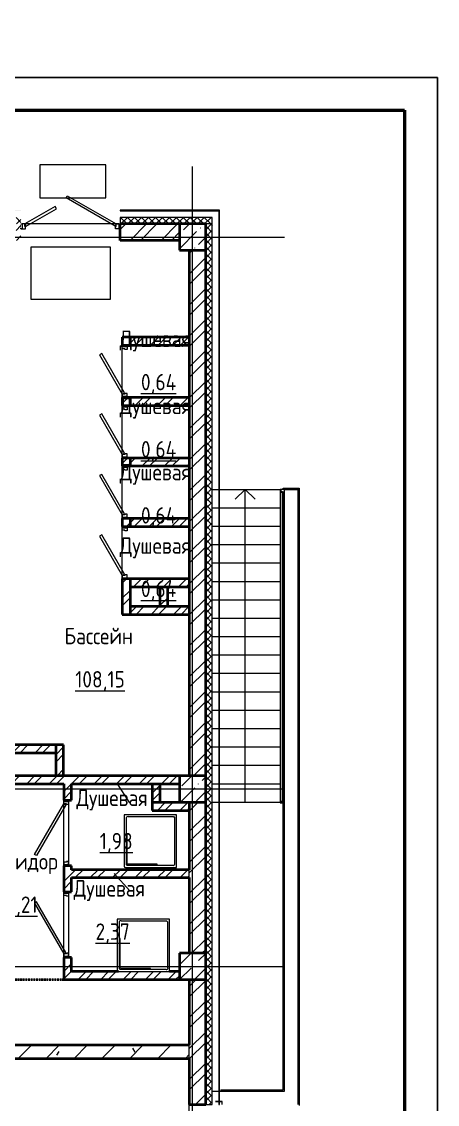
# Model space of a CAD drawing. Header units: millimetres. Extents: x 0 to 351840, y -132678 to 32417.
# Drawn here: x 344483 to 350807, y -34288 to -17809 of the extents above; entities that cross this region are included whole.
import ezdxf

# ---------------------------------------------------------------- set-up
doc = ezdxf.new("R2010")
doc.units = ezdxf.units.MM
for name, pattern in [('BI_линия_сетки', [25, 20, -2.5, 0, -2.5]), ('BI_невидимые', [5, 3, -2]), ('BI_штриховая_ш3_п1_5', [4.5, 3, -1.5])]:
    doc.linetypes.add(name, pattern=pattern)
for name, color, linetype, lineweight in [('KPSP-Рамка', 7, 'Continuous', 70), ('Двери', 7, 'Continuous', 18), ('Лестницы', 7, 'Continuous', 18), ('Марки помещений', 7, 'Continuous', 20), ('Несущие колонны', 7, 'Continuous', 18), ('Ограждение', 7, 'Continuous', 9), ('Оси', 7, 'Continuous', 9), ('Перекрытие', 7, 'Continuous', 18), ('Сантехника', 7, 'Continuous', 9), ('Стены внутренние', 7, 'Continuous', 18), ('Стены наружные', 7, 'Continuous', 18), ('Стены несущие', 7, 'Continuous', 18), ('Стены отделка', 7, 'Continuous', 18), ('Стены штриховка', 7, 'Continuous', 18), ('Стрелки вверх', 7, 'Continuous', 9)]:
    doc.layers.add(name, color=color, linetype=linetype, lineweight=lineweight)
doc.layers.add('Линии разделители', color=4, linetype='BI_штриховая_ш3_п1_5', lineweight=40, true_color=0x00ffff)
doc.styles.add('GOST Common_1', font='GOST Common.ttf', dxfattribs={"width": 0.9, "height": 250})
pattern_1 = [(45, (2e-10, 1e-10), (-235.7317, 235.7317), []), (45, (157.15, 1e-10), (-235.7317, 235.7317), [])]
pattern_2 = [(45, (2e-10, 1e-10), (-171.0739, 171.0739), []), (45, (114.05, 1e-10), (-171.0739, 171.0739), [])]
pattern_3 = [(45, (2e-10, 1e-10), (-53.03301, 53.03301), []), (135, (2e-10, 1e-10), (-53.03301, -53.03301), [])]

# ---------------------------------------------------------------- blocks, each defined once
blk = doc.blocks.new('*U84')
at = {"color": 7, "linetype": 'ByBlock', "lineweight": 25}
blk.add_lwpolyline([(594, 420), (594, 0), (0, 0), (0, 420)], close=True, dxfattribs=at)
at = {"color": 0, "linetype": 'ByBlock', "lineweight": 50}
blk.add_lwpolyline([(589, 415), (589, 5), (20, 5), (20, 415)], close=True, dxfattribs=at)
blk = doc.blocks.new('_временные_конструкции_колонны_монолитные_прямоугольная - _временная_конструкция_колонна_400x400-V27-01 Этаж__0_000___Отделочный_')
at = {"layer": 'Несущие колонны', "lineweight": 9}
h = blk.add_hatch(dxfattribs=at)
h.set_pattern_fill('FP_29', color=9, style=0, pattern_type=2)
h.set_pattern_definition([(45, (-47650, -19900), (84.19025, 308.69666), [396.875, -79.375, 3.353, -76.022])])
h.paths.add_polyline_path([(200, -200), (200, 200), (-200, 200), (-200, -200)])
at = {"layer": 'Несущие колонны', "color": 9, "lineweight": 40}
for p, q in [((200, 200), (-200, 200)), ((-200, 200), (-200, -200)), ((200, -200), (200, 200)), ((-200, -200), (200, -200))]:
    blk.add_line(p, q, dxfattribs=at)
blk = doc.blocks.new('_временные_конструкции_колонны_монолитные_прямоугольная - _временная_конструкция_колонна_400x400-V34-01 Этаж__0_000___Отделочный_')
at = {"layer": 'Несущие колонны', "lineweight": 9}
h = blk.add_hatch(dxfattribs=at)
h.set_pattern_fill('FP_41', color=9, style=0, pattern_type=2)
h.set_pattern_definition([(45, (-47650, -28300), (84.19025, 308.69666), [396.875, -79.375, 3.353, -76.022])])
h.paths.add_polyline_path([(200, -200), (200, 200), (-200, 200), (-200, -200)])
at = {"layer": 'Несущие колонны', "color": 9, "lineweight": 40}
for p, q in [((200, 200), (-200, 200)), ((-200, 200), (-200, -200)), ((200, -200), (200, 200)), ((-200, -200), (200, -200))]:
    blk.add_line(p, q, dxfattribs=at)
blk = doc.blocks.new('_Двери_Металлические_Двупольная_Входная_улица-тамбур_стандарт - _дверь_ДМН_2300-1510_стандарт_Л ДН-5_-7781959-01 Этаж__0_000___Отделочный_')
at = {"layer": 'Двери', "color": 9, "lineweight": 9}
for p, q in [((56, 522), (75, 555)), ((801, 92), (56, 522)), ((75, 555), (820, 125)), ((-111, 390), (-570, 125)), ((-551, 92), (-92, 357)), ((-92, 357), (-111, 390)), ((-570, 125), (-610, 125)), ((-610, 50), (-560, 50)), ((-570, 125), (-551, 92)), ((-570, 85), (-570, 125)), ((-560, 85), (-570, 85)), ((-560, 50), (-560, 85)), ((820, 125), (801, 92)), ((810, 85), (820, 85)), ((810, 50), (810, 85)), ((860, 50), (810, 50)), ((820, 125), (860, 125)), ((820, 85), (820, 125))]:
    blk.add_line(p, q, dxfattribs=at)
at = {"layer": 'Двери', "color": 9, "linetype": 'BI_невидимые', "lineweight": 9}
for p, q in [((-630, 50), (-630, 125)), ((-630, 125), (-610, 125)), ((-610, 125), (-630, 125)), ((-610, 50), (-630, 50)), ((-630, 50), (-610, 50)), ((-610, 125), (-610, 50)), ((-610, 50), (-610, 125)), ((860, 50), (860, 125)), ((860, 125), (880, 125)), ((880, 125), (860, 125)), ((860, 125), (860, 50)), ((880, 50), (860, 50)), ((860, 50), (880, 50)), ((880, 125), (880, 50))]:
    blk.add_line(p, q, dxfattribs=at)
blk = doc.blocks.new('_временные_конструкции_колонны_монолитные_прямоугольная - _временная_конструкция_колонна_400x400-V40-01 Этаж__0_000___Отделочный_')
at = {"layer": 'Несущие колонны', "lineweight": 9}
h = blk.add_hatch(dxfattribs=at)
h.set_pattern_fill('FP_47', color=9, style=0, pattern_type=2)
h.set_pattern_definition([(45, (-47650, -17200), (84.18955, 308.69595), [396.875, -79.375, 3.353, -76.022])])
h.paths.add_polyline_path([(200, -200), (200, 200), (-200, 200), (-200, -200)])
at = {"layer": 'Несущие колонны', "color": 9, "lineweight": 40}
for p, q in [((200, 200), (-200, 200)), ((-200, 200), (-200, -200)), ((200, -200), (200, 200)), ((-200, -200), (200, -200))]:
    blk.add_line(p, q, dxfattribs=at)
blk = doc.blocks.new('_металлические_изделия_кронштейн_круглый - _металлические_изделия_кронштейн-5835199-01 Этаж__0_000___Отделочный_')
at = {"layer": 'Ограждение', "color": 9}
for p, q in [((49030, 22732), (49027, 22732)), ((49027, 22716), (49030, 22716))]:
    blk.add_line(p, q, dxfattribs=at)
at = {"layer": 'Ограждение', "color": 9, "flags": 128}
for points in [[(49019, 22732), (49020, 22732), (49021, 22732), (49022, 22732), (49023, 22732), (49024, 22732), (49025, 22732), (49026, 22732), (49027, 22732), (49027, 22732)], [(49027, 22716), (49026, 22716), (49025, 22716), (49024, 22716), (49023, 22716), (49022, 22716), (49021, 22716), (49020, 22716), (49019, 22716)]]:
    blk.add_lwpolyline(points, dxfattribs=at)
blk = doc.blocks.new('_металлические_изделия_труба_круглая_ГОСТ_32678-2014_с_выпусками - _металлические_изделия_труба_круглая-7737624-01 Этаж__0_000___Отделочный_')
at = {"layer": 'Ограждение', "color": 9}
for p, q in [((-31, 4654), (-31, 4621)), ((-31, 4621), (-31, -79)), ((38, 4656), (-29, 4656)), ((5, 4618), (38, 4618)), ((7, -79), (7, 4621)), ((38, 4654), (38, 4656)), ((38, 4618), (38, 4654)), ((-31, -79), (-31, -113)), ((-29, -115), (18, -115)), ((18, -77), (5, -77))]:
    blk.add_line(p, q, dxfattribs=at)
for centre, major_axis, start_param, end_param in [((-12, 4621), (19, 0), 3.141593, 4.712389), ((-12, 4621), (19, 0), 3.141593, 6.021386), ((-12, 4621), (19, 0), 4.712389, 6.021386), ((-12, 4621), (18.1, 0), 5.872435, 6.020407), ((-12, 4621), (18.1, 0), 5.872435, 6.020407), ((-12, -79), (19, 0), 3.141593, 4.712389), ((-12, -79), (19, 0), 3.141593, 6.283185), ((-12, -79), (-19, 0), 1.570796, 3.141593)]:
    blk.add_ellipse(centre, major_axis=major_axis, ratio=0.472551, start_param=start_param, end_param=end_param, dxfattribs=at)
for points, knots in [([(-31, 4654), (-31, 4655), (-31, 4656), (-30, 4656), (-29, 4656), (-29, 4656)], [0, 0, 0, 0, 0.0833333, 0.125, 0.1666667, 0.1666667, 0.1666667, 0.1666667]), ([(4, 4618), (4, 4618), (3, 4619), (2, 4619), (1, 4619), (0, 4620), (-2, 4621), (-4, 4622), (-5, 4623), (-6, 4623), (-7, 4624), (-8, 4625), (-10, 4626), (-11, 4627), (-12, 4628), (-13, 4629), (-15, 4631), (-16, 4632), (-17, 4633), (-18, 4634), (-19, 4635), (-21, 4637), (-22, 4638), (-23, 4639), (-24, 4641), (-25, 4642), (-26, 4644), (-27, 4646), (-29, 4647), (-30, 4649), (-31, 4652), (-31, 4653), (-31, 4654)], [0.1666667, 0.1666667, 0.1666667, 0.1666667, 0.2083333, 0.2291667, 0.25, 0.2916667, 0.3333333, 0.3541667, 0.375, 0.3958333, 0.4166667, 0.4375, 0.4583333, 0.4791667, 0.5, 0.5208333, 0.5416667, 0.5625, 0.5833333, 0.6041667, 0.625, 0.6458333, 0.6666667, 0.6875, 0.7083333, 0.75, 0.7708333, 0.7916667, 0.8333333, 0.875, 0.9166667, 1, 1, 1, 1]), ([(7, -79), (7, -80), (7, -82), (6, -84), (4, -86), (3, -88), (2, -89), (1, -91), (0, -93), (-2, -95), (-4, -97), (-5, -98), (-6, -99), (-7, -100), (-8, -102), (-10, -103), (-11, -104), (-12, -105), (-13, -106), (-15, -107), (-16, -108), (-17, -109), (-18, -110), (-19, -111), (-21, -112), (-22, -112), (-23, -113), (-24, -114), (-25, -114), (-26, -115), (-27, -115), (-29, -115), (-30, -115), (-31, -115), (-31, -114), (-31, -113)], [0, 0, 0, 0, 0.083333, 0.125, 0.166667, 0.208333, 0.229167, 0.25, 0.291667, 0.333333, 0.354167, 0.375, 0.395833, 0.416667, 0.4375, 0.458333, 0.479167, 0.5, 0.520833, 0.541667, 0.5625, 0.583333, 0.604167, 0.625, 0.645833, 0.666667, 0.6875, 0.708333, 0.75, 0.770833, 0.791667, 0.833333, 0.875, 0.916667, 1, 1, 1, 1]), ([(4, -85), (5, -85), (5, -84), (5, -83), (5, -83)], [0.86925413, 0.86925413, 0.86925413, 0.86925413, 0.875, 0.91666667, 0.91666667, 0.91666667, 0.91666667])]:
    blk.add_open_spline(points, degree=3, knots=knots, dxfattribs=at)
blk = doc.blocks.new('_сантехнический прибор_душевая_кабина - _поддон_душевая_кабина-5736147-01 Этаж__0_000___Отделочный_')
at = {"layer": 'Сантехника', "color": 9}
for p, q in [((0, 0), (0, -798)), ((798, 0), (0, 0)), ((798, -778), (798, 0)), ((24, -47), (47, -24)), ((24, -738), (24, -47)), ((738, -24), (47, -24)), ((767, -53), (767, -753)), ((749, -292), (749, -742)), ((755, -292), (749, -292)), ((755, -742), (755, -292)), ((0, -798), (778, -798)), ((53, -767), (753, -767)), ((292, -749), (292, -755)), ((742, -749), (292, -749)), ((292, -755), (742, -755)), ((742, -755), (742, -749)), ((749, -742), (755, -742)), ((767, -753), (753, -767))]:
    blk.add_line(p, q, dxfattribs=at)
for centre, radius, start, end in [((738, -53), 29.7, 0, 90), ((53, -738), 29.7, 180, 270), ((778, -778), 20.2, 270, 360)]:
    blk.add_arc(centre, radius, start, end, dxfattribs=at)
blk = doc.blocks.new('_Двери_Металлические_Однопольная_Техническая_1_3_4_8 - _дверь_ДМВ_2200-1010_П Д-4-6363429-01 Этаж__0_000___Отделочный_')
at = {"layer": 'Двери', "color": 9, "lineweight": 9}
for p, q in [((451, 505), (-320, 60)), ((470, 472), (451, 505)), ((-301, 27), (470, 472)), ((-355, 60), (-355, -15)), ((-320, 60), (-355, 60)), ((-320, 60), (-301, 27)), ((-320, 20), (-320, 60)), ((-310, 20), (-320, 20)), ((-310, -15), (-310, 20)), ((560, 20), (570, 20)), ((560, -15), (560, 20)), ((570, 60), (605, 60)), ((570, 20), (570, 60)), ((605, 60), (605, -15)), ((-355, -15), (-310, -15)), ((605, -15), (560, -15))]:
    blk.add_line(p, q, dxfattribs=at)
at = {"layer": 'Двери', "color": 9, "linetype": 'BI_невидимые', "lineweight": 9}
for p, q in [((-375, -15), (-375, 60)), ((-375, 60), (-355, 60)), ((-375, -15), (-375, 60)), ((-375, 60), (-355, 60)), ((-355, 60), (-355, -15)), ((-355, 60), (-355, -15)), ((605, -15), (605, 60)), ((605, 60), (625, 60)), ((605, -15), (605, 60)), ((605, 60), (625, 60)), ((625, 60), (625, -15)), ((625, 60), (625, -15)), ((-355, -15), (-375, -15)), ((-355, -15), (-375, -15)), ((625, -15), (605, -15)), ((625, -15), (605, -15))]:
    blk.add_line(p, q, dxfattribs=at)
blk = doc.blocks.new('_Двери_Металлические_Однопольная_Техническая_1_3_4_8 - _дверь_ДМВ_2200-1010_Л Д-4_-5753227-01 Этаж__0_000___Отделочный_')
at = {"layer": 'Двери', "color": 9, "lineweight": 9}
for p, q in [((-220, 472), (-201, 505)), ((-201, 505), (570, 60)), ((551, 27), (-220, 472)), ((-320, 60), (-355, 60)), ((-355, 60), (-355, -15)), ((-320, 20), (-320, 60)), ((-310, 20), (-320, 20)), ((-310, -15), (-310, 20)), ((570, 60), (551, 27)), ((560, 20), (570, 20)), ((560, -15), (560, 20)), ((570, 60), (605, 60)), ((570, 20), (570, 60)), ((605, 60), (605, -15)), ((-355, -15), (-310, -15)), ((605, -15), (560, -15))]:
    blk.add_line(p, q, dxfattribs=at)
at = {"layer": 'Двери', "color": 9, "linetype": 'BI_невидимые', "lineweight": 9}
for p, q in [((-375, -15), (-375, 60)), ((-375, 60), (-355, 60)), ((-375, -15), (-375, 60)), ((-375, 60), (-355, 60)), ((-355, 60), (-355, -15)), ((-355, 60), (-355, -15)), ((605, -15), (605, 60)), ((605, 60), (625, 60)), ((605, -15), (605, 60)), ((605, 60), (625, 60)), ((625, 60), (625, -15)), ((625, 60), (625, -15)), ((-355, -15), (-375, -15)), ((-355, -15), (-375, -15)), ((625, -15), (605, -15)), ((625, -15), (605, -15))]:
    blk.add_line(p, q, dxfattribs=at)
blk = doc.blocks.new('_Двери_Металлические_Однопольная_Техническая_1_3_4_8 - _дверь_ДМВ_2200-800_Л Д-26-7933358-01 Этаж__0_000___Отделочный_')
at = {"layer": 'Двери', "color": 9, "lineweight": 9}
for p, q in [((378, 405), (-220, 60)), ((-201, 27), (397, 372)), ((397, 372), (378, 405)), ((-255, 60), (-255, -15)), ((-220, 60), (-255, 60)), ((-220, 60), (-201, 27)), ((-220, 20), (-220, 60)), ((-210, 20), (-220, 20)), ((-210, -15), (-210, 20)), ((460, 20), (470, 20)), ((460, -15), (460, 20)), ((470, 60), (505, 60)), ((470, 20), (470, 60)), ((505, 60), (505, -15)), ((-255, -15), (-210, -15)), ((505, -15), (460, -15))]:
    blk.add_line(p, q, dxfattribs=at)
at = {"layer": 'Двери', "color": 9, "linetype": 'BI_невидимые', "lineweight": 9}
for p, q in [((-275, -15), (-275, 60)), ((-275, 60), (-255, 60)), ((-275, -15), (-275, 60)), ((-275, 60), (-255, 60)), ((-255, 60), (-255, -15)), ((-255, 60), (-255, -15)), ((505, -15), (505, 60)), ((505, 60), (525, 60)), ((505, -15), (505, 60)), ((505, 60), (525, 60)), ((525, 60), (525, -15)), ((525, 60), (525, -15)), ((-255, -15), (-275, -15)), ((-255, -15), (-275, -15)), ((525, -15), (505, -15)), ((525, -15), (505, -15))]:
    blk.add_line(p, q, dxfattribs=at)
blk = doc.blocks.new('A$C13a22a9d')
at = {"layer": 'Стены внутренние', "lineweight": 9}
h = blk.add_hatch(dxfattribs=at)
h.set_pattern_fill('FP_42', color=9, style=0, pattern_type=2)
h.set_pattern_definition(pattern_2)
h.paths.add_polyline_path([(46700, 22556), (46700, 23096), (46580, 23096), (46580, 22556)])
h.paths.add_polyline_path([(46700, 23896), (46700, 24016), (46580, 24016), (46580, 23896)])
h.paths.add_polyline_path([(46580, 24816), (46700, 24816), (46700, 24936), (46580, 24936)])
h.paths.add_polyline_path([(46700, 25736), (46700, 25856), (46580, 25856), (46580, 25736)])
h.paths.add_polyline_path([(46700, 26656), (46700, 26776), (46580, 26776), (46580, 26656)])
h = blk.add_hatch(dxfattribs=at)
h.set_pattern_fill('FP_42', color=9, style=0, pattern_type=2)
h.set_pattern_definition(pattern_2)
h.paths.add_polyline_path([(47600, 26656), (47600, 26776), (46700, 26776), (46700, 26656)])
h = blk.add_hatch(dxfattribs=at)
h.set_pattern_fill('FP_42', color=9, style=0, pattern_type=2)
h.set_pattern_definition(pattern_2)
h.paths.add_polyline_path([(47600, 25736), (47600, 25856), (46700, 25856), (46700, 25736)])
h = blk.add_hatch(dxfattribs=at)
h.set_pattern_fill('FP_42', color=9, style=0, pattern_type=2)
h.set_pattern_definition(pattern_2)
h.paths.add_polyline_path([(47600, 24816), (47600, 24936), (46700, 24936), (46700, 24816)])
h = blk.add_hatch(dxfattribs=at)
h.set_pattern_fill('FP_42', color=9, style=0, pattern_type=2)
h.set_pattern_definition(pattern_2)
h.paths.add_polyline_path([(47600, 23896), (47600, 24016), (46700, 24016), (46700, 23896)])
h = blk.add_hatch(dxfattribs=at)
h.set_pattern_fill('FP_42', color=9, style=0, pattern_type=2)
h.set_pattern_definition(pattern_2)
h.paths.add_polyline_path([(47600, 22976), (47600, 23096), (46700, 23096), (46700, 22976)])
h = blk.add_hatch(dxfattribs=at)
h.set_pattern_fill('FP_42', color=9, style=0, pattern_type=2)
h.set_pattern_definition(pattern_2)
h.paths.add_polyline_path([(47153, 22676), (47273, 22676), (47273, 22976), (47153, 22976)])
h = blk.add_hatch(dxfattribs=at)
h.set_pattern_fill('FP_42', color=9, style=0, pattern_type=2)
h.set_pattern_definition(pattern_2)
h.paths.add_polyline_path([(46700, 22556), (47600, 22556), (47600, 22676), (46700, 22676)])
h = blk.add_hatch(dxfattribs=at)
h.set_pattern_fill('FP_42', color=9, style=0, pattern_type=2)
h.set_pattern_definition(pattern_2)
h.paths.add_polyline_path([(44848, 20450), (45568, 20450), (45568, 20570), (44848, 20570)])
h = blk.add_hatch(dxfattribs=at)
h.set_pattern_fill('FP_42', color=9, style=0, pattern_type=2)
h.set_pattern_definition(pattern_2)
h.paths.add_polyline_path([(45568, 20100), (45688, 20100), (45688, 20570), (45568, 20570), (45568, 20142.3)])
h = blk.add_hatch(dxfattribs=at)
h.set_pattern_fill('FP_42', color=9, style=0, pattern_type=2)
h.set_pattern_definition(pattern_2)
h.paths.add_polyline_path([(45690, 19980), (45690, 20100), (43830, 20100), (43830, 19980), (44662.5, 19980)])
h.paths.add_polyline_path([(40979.2, 19980), (42830, 19980), (42830, 20100), (40650, 20100), (40650, 19980)])
h = blk.add_hatch(dxfattribs=at)
h.set_pattern_fill('FP_42', color=9, style=0, pattern_type=2)
h.set_pattern_definition(pattern_2)
h.paths.add_polyline_path([(47424.9, 19980), (47450, 19980), (47450, 20100), (45690, 20100), (45690, 19980), (46504.1, 19980)])
h = blk.add_hatch(dxfattribs=at)
h.set_pattern_fill('FP_42', color=9, style=0, pattern_type=2)
h.set_pattern_definition(pattern_2)
h.paths.add_polyline_path([(45810, 17120), (45810, 17335), (45690, 17335), (45690, 17120)])
h.paths.add_polyline_path([(45810, 18335), (45810, 18730), (45690, 18730), (45690, 18335)])
h.paths.add_polyline_path([(45810, 19730), (45810, 19980), (45690, 19980), (45690, 19730)])
h = blk.add_hatch(dxfattribs=at)
h.set_pattern_fill('FP_42', color=9, style=0, pattern_type=2)
h.set_pattern_definition(pattern_2)
h.paths.add_polyline_path([(47037.3, 19693), (47157.3, 19693), (47157.3, 19980), (47037.3, 19980)])
h = blk.add_hatch(dxfattribs=at)
h.set_pattern_fill('FP_42', color=9, style=0, pattern_type=2)
h.set_pattern_definition(pattern_2)
h.paths.add_polyline_path([(47037.3, 19573), (47600, 19573), (47600, 19693), (47037.3, 19693)])
h = blk.add_hatch(dxfattribs=at)
h.set_pattern_fill('FP_42', color=9, style=0, pattern_type=2)
h.set_pattern_definition(pattern_2)
h.paths.add_polyline_path([(45810, 18550), (47600, 18550), (47600, 18670), (45810, 18670)])
h = blk.add_hatch(dxfattribs=at)
h.set_pattern_fill('FP_42', color=9, style=0, pattern_type=2)
h.set_pattern_definition(pattern_2)
h.paths.add_polyline_path([(46502, 17000), (47450, 17000), (47450, 17120), (45690, 17120), (45690, 17000)])
h = blk.add_hatch(dxfattribs=at)
h.set_pattern_fill('FP_35', color=9, style=0, pattern_type=2)
h.set_pattern_definition([(0, (2e-10, 1e-10), (1625.6, 406.4), [67.056, -1152.144, 67.056, -1152.144, -6502.4]), (0, (2e-10, 1e-10), (1625.6, 406.4), [-2438.4, 67.056, -2371.344, 67.056, -1152.144, -2844.8]), (0, (2e-10, 1e-10), (1625.6, 406.4), [-6096, 67.056, -745.744, 67.056, -1964.944]), (120, (609.6, 203.2), (-1164.7527, 1204.611), [67.056, -1152.144, 67.056, -1152.144, -6502.4]), (120, (609.6, 203.2), (-1164.7527, 1204.611), [-2438.4, 67.056, -2371.344, 67.056, -1152.144, -2844.8]), (120, (609.6, 203.2), (-1164.7527, 1204.611), [-6096, 67.056, -745.744, 67.056, -1964.944]), (240, (812.8, 1016), (-460.8473, -1611.011), [67.056, -1152.144, 67.056, -1152.144, -6502.4]), (240, (812.8, 1016), (-460.8473, -1611.011), [-2438.4, 67.056, -2371.344, 67.056, -1152.144, -2844.8]), (240, (812.8, 1016), (-460.8473, -1611.011), [-6096, 67.056, -745.744, 67.056, -1964.944])])
h.paths.add_polyline_path([(47600, 15800), (47600, 16000), (33250, 16000), (33250, 15800), (46504.1, 15800)])
h = blk.add_hatch(dxfattribs=at)
h.set_pattern_fill('FP_36', color=9, style=0, pattern_type=2)
h.set_pattern_definition([(45, (2e-10, 1e-10), (-212.132, 212.132), [])])
h.paths.add_polyline_path([(47600, 15800), (47600, 16000), (33250, 16000), (33250, 15800), (46504.1, 15800)])
at = {"layer": 'Стены наружные'}
h = blk.add_hatch(color=9, dxfattribs=at)
h.paths.add_polyline_path([(45040, 28700), (45040, 28708), (32850, 28708), (32850, 28700), (42820.8, 28700)])
h.paths.add_polyline_path([(48050, 28700), (48050, 28708), (46550, 28708), (46550, 28700)])
h = blk.add_hatch(color=9, dxfattribs=at)
h.paths.add_polyline_path([(48058, -408.2), (48058, 650), (48050, 650), (48050, -408.2)])
h.paths.add_polyline_path([(48058, 2650), (48058, 4975), (48050, 4975), (48050, 2650)])
h.paths.add_polyline_path([(48058, 6325), (48058, 11075), (48050, 11075), (48050, 6325)])
h.paths.add_polyline_path([(48058, 13075), (48058, 14300), (48050, 14300), (48050, 13075)])
h.paths.add_polyline_path([(48058, 15100), (48058, 28708), (48050, 28708), (48050, 15100)])
at = {"layer": 'Стены наружные', "lineweight": 9}
h = blk.add_hatch(dxfattribs=at)
h.set_pattern_fill('FP_50', color=9, style=0, pattern_type=2)
h.set_pattern_definition(pattern_3)
h.paths.add_polyline_path([(47450, 28500), (47950, 28500), (47950, 28600), (46550, 28600), (46550, 28500)])
h.paths.add_polyline_path([(44965, 28500), (45040, 28500), (45040, 28600), (44965, 28600)])
h.paths.add_polyline_path([(33450, 28500), (33450, 28600), (33050, 28600), (33050, 28500)])
h = blk.add_hatch(dxfattribs=at)
h.set_pattern_fill('FP_37', color=9, angle=225, style=0, pattern_type=2)
h.set_pattern_definition(pattern_1)
h.paths.add_polyline_path([(44965, 28250), (45040, 28250), (45040, 28500), (44965, 28500)])
h.paths.add_polyline_path([(47450, 28250), (47450, 28500), (46550, 28500), (46550, 28250)])
h = blk.add_hatch(dxfattribs=at)
h.set_pattern_fill('FP_50', color=9, style=0, pattern_type=2)
h.set_pattern_definition(pattern_3)
h.paths.add_polyline_path([(47850, -300), (47950, -300), (47950, 650), (47850, 650), (47850, -200)])
h.paths.add_polyline_path([(47950, 2650), (47950, 4975), (47850, 4975), (47850, 2650)])
h.paths.add_polyline_path([(47950, 6325), (47950, 11075), (47850, 11075), (47850, 6325)])
h.paths.add_polyline_path([(47950, 13075), (47950, 14300), (47850, 14300), (47850, 13075)])
h.paths.add_polyline_path([(47950, 15100), (47950, 28500), (47850, 28500), (47850, 15100)])
h = blk.add_hatch(dxfattribs=at)
h.set_pattern_fill('FP_37', color=9, angle=225, style=0, pattern_type=2)
h.set_pattern_definition([(45, (2e-10, 1e-10), (-235.7317, 235.7317), []), (45, (157.15, 1e-10), (-235.7317, 235.7317), [])])
h.paths.add_polyline_path([(47600, 20100), (47850, 20100), (47850, 28100), (47600, 28100), (47600, 20142.3)])
h = blk.add_hatch(dxfattribs=at)
h.set_pattern_fill('FP_37', color=9, angle=225, style=0, pattern_type=2)
h.set_pattern_definition(pattern_1)
h.paths.add_polyline_path([(47600, 17400), (47850, 17400), (47850, 19700), (47600, 19700), (47600, 17856.6)])
h = blk.add_hatch(dxfattribs=at)
h.set_pattern_fill('FP_37', color=9, angle=225, style=0, pattern_type=2)
h.set_pattern_definition(pattern_1)
h.paths.add_polyline_path([(47600, 14100), (47850, 14100), (47850, 14300), (47600, 14300)])
h.paths.add_polyline_path([(47600, 15100), (47850, 15100), (47850, 17000), (47600, 17000), (47600, 15570.9)])
at = {"layer": 'Стены наружные'}
blk.add_hatch(color=9, dxfattribs=at).paths.add_polyline_path([(48000, 15142.5), (48099.5, 15142.5), (48099.5, 15145), (48000, 15145)])
h = blk.add_hatch(color=9, dxfattribs=at)
h.paths.add_polyline_path([(48102, 14250), (48102, 14300), (48099.5, 14300), (48099.5, 14250)])
h.paths.add_polyline_path([(48102, 15100), (48102, 15145), (48099.5, 15145), (48099.5, 15100)])
at = {"layer": 'Лестницы', "color": 9}
for p, q in [((47950, 24460), (48050, 24460)), ((48058, 24460), (48983.5, 24460)), ((47950, 24180), (48050, 24180)), ((47950, 24180), (48050, 24180)), ((48058, 24180), (48981, 24180)), ((48058, 24180), (48981, 24180)), ((49019, 24180), (49030, 24180)), ((49019, 24180), (49030, 24180)), ((47950, 23900), (48050, 23900)), ((47950, 23900), (48050, 23900)), ((48058, 23900), (48981.1, 23900)), ((48058, 23900), (48981.1, 23900)), ((49019, 23900), (49030, 23900)), ((49019, 23900), (49030, 23900)), ((47950, 23620), (48050, 23620)), ((47950, 23620), (48050, 23620)), ((48058, 23620), (48981.1, 23620)), ((48058, 23620), (48981.1, 23620)), ((49019, 23620), (49030, 23620)), ((49019, 23620), (49030, 23620)), ((47950, 23340), (48050, 23340)), ((47950, 23340), (48050, 23340)), ((48058, 23340), (48981.1, 23340)), ((48058, 23340), (48981.1, 23340)), ((49019, 23340), (49030, 23340)), ((49019, 23340), (49030, 23340)), ((47950, 23060), (48050, 23060)), ((47950, 23060), (48050, 23060)), ((48058, 23060), (48981.2, 23060)), ((48058, 23060), (48981.2, 23060)), ((49019, 23060), (49030, 23060)), ((49019, 23060), (49030, 23060)), ((47950, 22780), (48050, 22780)), ((47950, 22780), (48050, 22780)), ((48058, 22780), (48981.2, 22780)), ((48058, 22780), (48981.2, 22780)), ((49019, 22780), (49030, 22780)), ((49019, 22780), (49030, 22780)), ((47950, 22500), (48050, 22500)), ((47950, 22500), (48050, 22500)), ((48058, 22500), (48981, 22500)), ((48058, 22500), (48981, 22500)), ((49019, 22500), (49030, 22500)), ((49019, 22500), (49030, 22500)), ((47950, 22220), (48050, 22220)), ((47950, 22220), (48050, 22220)), ((48058, 22220), (48981, 22220)), ((48058, 22220), (48981, 22220)), ((49019, 22220), (49030, 22220)), ((49019, 22220), (49030, 22220)), ((47950, 21940), (48050, 21940)), ((47950, 21940), (48050, 21940)), ((48058, 21940), (48981, 21940)), ((48058, 21940), (48981, 21940)), ((49019, 21940), (49030, 21940)), ((49019, 21940), (49030, 21940)), ((47950, 21660), (48050, 21660)), ((47950, 21660), (48050, 21660)), ((48058, 21660), (48981, 21660)), ((48058, 21660), (48981, 21660)), ((49019, 21660), (49030, 21660)), ((49019, 21660), (49030, 21660)), ((47950, 21380), (48050, 21380)), ((47950, 21380), (48050, 21380)), ((48058, 21380), (48981, 21380)), ((48058, 21380), (48981, 21380)), ((49018.8, 21380), (49030, 21380)), ((49018.8, 21380), (49030, 21380)), ((47950, 21100), (48050, 21100)), ((47950, 21100), (48050, 21100)), ((48058, 21100), (48981, 21100)), ((48058, 21100), (48981, 21100)), ((49018.8, 21100), (49030, 21100)), ((49018.8, 21100), (49030, 21100)), ((47950, 20820), (48050, 20820)), ((47950, 20820), (48050, 20820)), ((48058, 20820), (48981, 20820)), ((48058, 20820), (48981, 20820)), ((49018.8, 20820), (49030, 20820)), ((49018.8, 20820), (49030, 20820)), ((47950, 20540), (48050, 20540)), ((47950, 20540), (48050, 20540)), ((48058, 20540), (48981, 20540)), ((48058, 20540), (48981, 20540)), ((49018.9, 20540), (49030, 20540)), ((49018.9, 20540), (49030, 20540)), ((47950, 20260), (48050, 20260)), ((47950, 20260), (48050, 20260)), ((48058, 20260), (48981, 20260)), ((48058, 20260), (48981, 20260)), ((49018.9, 20260), (49030, 20260)), ((49018.9, 20260), (49030, 20260)), ((47950, 19980), (48050, 19980)), ((47950, 19980), (48050, 19980)), ((48058, 19980), (48981, 19980)), ((48058, 19980), (48981, 19980)), ((49019, 19980), (49030, 19980)), ((49019, 19980), (49030, 19980)), ((47950, 19700), (48050, 19700)), ((47950, 19700), (48050, 19700)), ((48058, 19700), (48981, 19700)), ((48058, 19700), (48981, 19700))]:
    blk.add_line(p, q, dxfattribs=at)
at = {"layer": 'Линии разделители', "color": 9}
blk.add_line((44490, 17000), (45690, 17000), dxfattribs=at)
at = {"layer": 'Марки помещений', "color": 9}
for p, q in [((46694.5, 19690.7), (46498.1, 19990.9)), ((46694.5, 18350.7), (46456.7, 18613))]:
    blk.add_line(p, q, dxfattribs=at)
at = {"layer": 'Оси', "color": 9, "linetype": 'BI_линия_сетки'}
for p, q in [((47650, -3627.3), (47650, 29372.3)), ((-4869.1, 28300), (49050, 28300)), ((-4869.1, 19900), (49050, 19900)), ((-4869.1, 17200), (49050, 17200))]:
    blk.add_line(p, q, dxfattribs=at)
at = {"layer": 'Перекрытие', "color": 9, "lineweight": 9}
for p, q in [((46328.6, 29398), (45328.6, 29398)), ((45328.6, 29398), (45328.6, 28898)), ((46328.6, 28898), (46328.6, 29398)), ((45328.6, 28898), (46328.6, 28898)), ((46530, 28500), (45060, 28500)), ((45195, 27350), (45195, 28150)), ((45195, 28150), (46395, 28150)), ((46395, 28150), (46395, 27350)), ((46395, 27350), (45195, 27350)), ((46580, 25856), (46580, 26656)), ((46580, 24936), (46580, 25736)), ((46580, 24016), (46580, 24816)), ((46580, 23096), (46580, 23896)), ((45690, 18730), (45690, 19730)), ((45765, 19730), (45765, 18730)), ((45690, 17335), (45690, 18335)), ((45765, 18335), (45765, 17335)), ((47600, 14300), (47600, 15100))]:
    blk.add_line(p, q, dxfattribs=at)
at = {"layer": 'Стены наружные', "color": 9}
for p, q in [((49030, 24480), (49270, 24480)), ((49030, 24460), (49030, 24480)), ((49030, 15320), (49030, 24422)), ((49050, 24480), (49050, 24460)), ((49050, 24460), (49250, 24460)), ((49050, 15300), (49050, 24422)), ((49250, 24480), (49250, 15100)), ((49270, 24480), (49270, 15080)), ((47950, 15300), (48050, 15300)), ((48057.9, 15300), (49050, 15300)), ((48078, 15320), (49030, 15320)), ((48078, 15320), (48078, 15300))]:
    blk.add_line(p, q, dxfattribs=at)
at = {"layer": 'Стены несущие', "color": 9, "lineweight": 40}
for p, q in [((46550, 28250), (46550, 28500)), ((47450, 28500), (46550, 28500)), ((47450, 28250), (46550, 28250)), ((47600, 28100), (47600, 20100)), ((47850, 20100), (47850, 28100)), ((47600, 26776), (46580, 26776)), ((46580, 26776), (46580, 26656)), ((46700, 26776), (46700, 26656)), ((46580, 26656), (47600, 26656)), ((47600, 25856), (46580, 25856)), ((46580, 25856), (46580, 25736)), ((46580, 25736), (47600, 25736)), ((46700, 25856), (46700, 25736)), ((47600, 24936), (46580, 24936)), ((46580, 24936), (46580, 24816)), ((46700, 24936), (46700, 24816)), ((46580, 24816), (47600, 24816)), ((47600, 24016), (46580, 24016)), ((46580, 24016), (46580, 23896)), ((46580, 23896), (47600, 23896)), ((46700, 24016), (46700, 23896)), ((47600, 23096), (46580, 23096)), ((46580, 23096), (46580, 22556)), ((46700, 23096), (46700, 22556)), ((46700, 22976), (47600, 22976)), ((47153, 22976), (47153, 22676)), ((47273, 22676), (47273, 22976)), ((47600, 22676), (46700, 22676)), ((46580, 22556), (47600, 22556)), ((45688, 20570), (44848, 20570)), ((44848, 20450), (45568, 20450)), ((45568, 20570), (45568, 20100)), ((45688, 20100), (45688, 20570)), ((47450, 20100), (43830, 20100)), ((44490, 19980), (45690, 19980)), ((45690, 19980), (45690, 19730)), ((45810, 19980), (47450, 19980)), ((45810, 19730), (45810, 19980)), ((47037.3, 19980), (47037.3, 19573)), ((47157.3, 19693), (47157.3, 19980)), ((45690, 19730), (45810, 19730)), ((47600, 19693), (47037.3, 19693)), ((47600, 19700), (47600, 18670)), ((47850, 17400), (47850, 19700)), ((47037.3, 19573), (47600, 19573)), ((45690, 18730), (45690, 18335)), ((45810, 18730), (45690, 18730)), ((45810, 18670), (45810, 18730)), ((47600, 18670), (45810, 18670)), ((45810, 18335), (45810, 18550)), ((45810, 18550), (47600, 18550)), ((47600, 18550), (47600, 17400)), ((45690, 18335), (45810, 18335)), ((45690, 17335), (45690, 17000)), ((45810, 17335), (45690, 17335)), ((45810, 17120), (45810, 17335)), ((45690, 17000), (47450, 17000)), ((46522.2, 17120), (45810, 17120)), ((47450, 17120), (47300, 17120)), ((47600, 17000), (47600, 16000)), ((47850, 15100), (47850, 17000)), ((47600, 16000), (33050, 16000)), ((33250, 15800), (47600, 15800)), ((47600, 15800), (47600, 15100)), ((47600, 15100), (47850, 15100))]:
    blk.add_line(p, q, dxfattribs=at)
at = {"layer": 'Стены отделка', "color": 9, "lineweight": 9}
for p, q in [((48058, 28708), (46550, 28708)), ((46550, 28708), (46550, 28700)), ((46550, 28700), (48050, 28700)), ((48050, 28700), (48050, 15100)), ((48058, 15100), (48058, 28708)), ((47950, 28600), (46550, 28600)), ((46550, 28600), (46550, 28500)), ((47950, 15100), (47950, 28600)), ((47950, 28500), (47850, 28500)), ((47850, 15100), (47950, 15100)), ((48102, 15145), (48000, 15145)), ((48000, 15145), (48000, 15142.5)), ((48000, 15142.5), (48099.5, 15142.5)), ((48050, 15100), (48058, 15100)), ((48099.5, 15100), (48099.5, 15145)), ((48099.5, 15100), (48102, 15100)), ((48102, 15100), (48102, 15145))]:
    blk.add_line(p, q, dxfattribs=at)
at = {"layer": 'Стены штриховка', "color": 9}
for p, q in [((47600, 18550), (47600, 18670)), ((47600, 15800), (47600, 16000))]:
    blk.add_line(p, q, dxfattribs=at)
at = {"layer": 'Стрелки вверх', "color": 9}
for p, q in [((48450, 24460), (48300, 24310)), ((48450, 24180), (48450, 24460)), ((48450, 24460), (48600, 24310)), ((48450, 23900), (48450, 24180)), ((48450, 23620), (48450, 23900)), ((48450, 23340), (48450, 23620)), ((48450, 23060), (48450, 23340)), ((48450, 22780), (48450, 23060)), ((48450, 22500), (48450, 22780)), ((48450, 22220), (48450, 22500)), ((48450, 21940), (48450, 22220)), ((48450, 21660), (48450, 21940)), ((48450, 21380), (48450, 21660)), ((48450, 21100), (48450, 21380)), ((48450, 20820), (48450, 21100)), ((48450, 20540), (48450, 20820)), ((48450, 20260), (48450, 20540)), ((48450, 19980), (48450, 20260)), ((48450, 19700), (48450, 19980))]:
    blk.add_line(p, q, dxfattribs=at)
at = {"layer": 'Двери', "color": 9}
blk.add_blockref('_Двери_Металлические_Двупольная_Входная_улица-тамбур_стандарт - _дверь_ДМН_2300-1510_стандарт_Л ДН-5_-7781959-01 Этаж__0_000___Отделочный_', (45670, 28375), dxfattribs=at)
at = {"layer": 'Двери', "color": 9, "rotation": 89.9999999999999}
for name, p in [('_Двери_Металлические_Однопольная_Техническая_1_3_4_8 - _дверь_ДМВ_2200-800_Л Д-26-7933358-01 Этаж__0_000___Отделочный_', (46640, 26131)), ('_Двери_Металлические_Однопольная_Техническая_1_3_4_8 - _дверь_ДМВ_2200-800_Л Д-26-7933358-01 Этаж__0_000___Отделочный_', (46640, 25211)), ('_Двери_Металлические_Однопольная_Техническая_1_3_4_8 - _дверь_ДМВ_2200-800_Л Д-26-7933358-01 Этаж__0_000___Отделочный_', (46640, 24291)), ('_Двери_Металлические_Однопольная_Техническая_1_3_4_8 - _дверь_ДМВ_2200-800_Л Д-26-7933358-01 Этаж__0_000___Отделочный_', (46640, 23371)), ('_Двери_Металлические_Однопольная_Техническая_1_3_4_8 - _дверь_ДМВ_2200-1010_Л Д-4_-5753227-01 Этаж__0_000___Отделочный_', (45750, 19105)), ('_Двери_Металлические_Однопольная_Техническая_1_3_4_8 - _дверь_ДМВ_2200-1010_П Д-4-6363429-01 Этаж__0_000___Отделочный_', (45750, 17710))]:
    blk.add_blockref(name, p, dxfattribs=at)
at = {"layer": 'Несущие колонны', "color": 9}
for name, p in [('_временные_конструкции_колонны_монолитные_прямоугольная - _временная_конструкция_колонна_400x400-V34-01 Этаж__0_000___Отделочный_', (47650, 28300)), ('_временные_конструкции_колонны_монолитные_прямоугольная - _временная_конструкция_колонна_400x400-V27-01 Этаж__0_000___Отделочный_', (47650, 19900)), ('_временные_конструкции_колонны_монолитные_прямоугольная - _временная_конструкция_колонна_400x400-V40-01 Этаж__0_000___Отделочный_', (47650, 17200))]:
    blk.add_blockref(name, p, dxfattribs=at)
at = {"layer": 'Ограждение', "color": 9}
for name, p in [('_металлические_изделия_труба_круглая_ГОСТ_32678-2014_с_выпусками - _металлические_изделия_труба_круглая-7737624-01 Этаж__0_000___Отделочный_', (49012.1, 19803.6)), ('_металлические_изделия_кронштейн_круглый - _металлические_изделия_кронштейн-5835199-01 Этаж__0_000___Отделочный_', (0, 0)), ('_металлические_изделия_кронштейн_круглый - _металлические_изделия_кронштейн-5835199-01 Этаж__0_000___Отделочный_', (0, -1000))]:
    blk.add_blockref(name, p, dxfattribs=at)
at = {"layer": 'Сантехника', "color": 9, "rotation": 269.9999999999997}
for p in [(47406.1, 19503.9), (47300, 17918)]:
    blk.add_blockref('_сантехнический прибор_душевая_кабина - _поддон_душевая_кабина-5736147-01 Этаж__0_000___Отделочный_', p, dxfattribs=at)
at = {"layer": 'Марки помещений', "color": 9, "lineweight": 9, "char_height": 250, "attachment_point": 1, "style": 'GOST Common_1'}
for s, insert, width in [('Душевая', (46540.4, 26876.9), 1486.329), ('\\L0,64', (46864.9, 26217.8), 699.873), ('Душевая', (46540.4, 25854.6), 1486.329), ('\\L0,64', (46864.9, 25195.5), 699.873), ('Душевая', (46540.4, 24848.2), 1486.329), ('\\L0,64', (46864.9, 24189.1), 699.873), ('Душевая', (46540.4, 23729.4), 1486.329), ('\\L0,64', (46864.9, 23070.4), 699.873), ('Бассейн', (45702, 22353), 1349.24), ('\\L108,15', (45865.8, 21693.9), 952.405), ('Душевая', (45882.1, 19890.4), 1486.329), ('\\L1,98', (46238.9, 19231.3), 620.506), ('Коридор', (44498.3, 18923.1), 1385.316), ('Душевая', (45840.7, 18512.4), 1486.329), ('\\L3,21', (44813.7, 18264), 620.506), ('\\L2,37', (46173.7, 17853.4), 678.228)]:
    blk.add_mtext(s, dxfattribs=dict(at, insert=insert, width=width))

msp = doc.modelspace()

# ---------------------------------------------------------------- wipeouts: each hides what was drawn before it
msp.add_wipeout([(343525, -17809), (347707, -17809), (347707, -19288), (343525, -19288)])

# ---------------------------------------------------------------- next in the draw order: block references
msp.add_blockref('A$C13a22a9d', (299433, -49388))
at = {"layer": 'KPSP-Рамка', "xscale": 100, "yscale": 100, "zscale": 100}
msp.add_blockref('*U84', (291407, -60659), dxfattribs=at)

doc.saveas('drawing.dxf')
